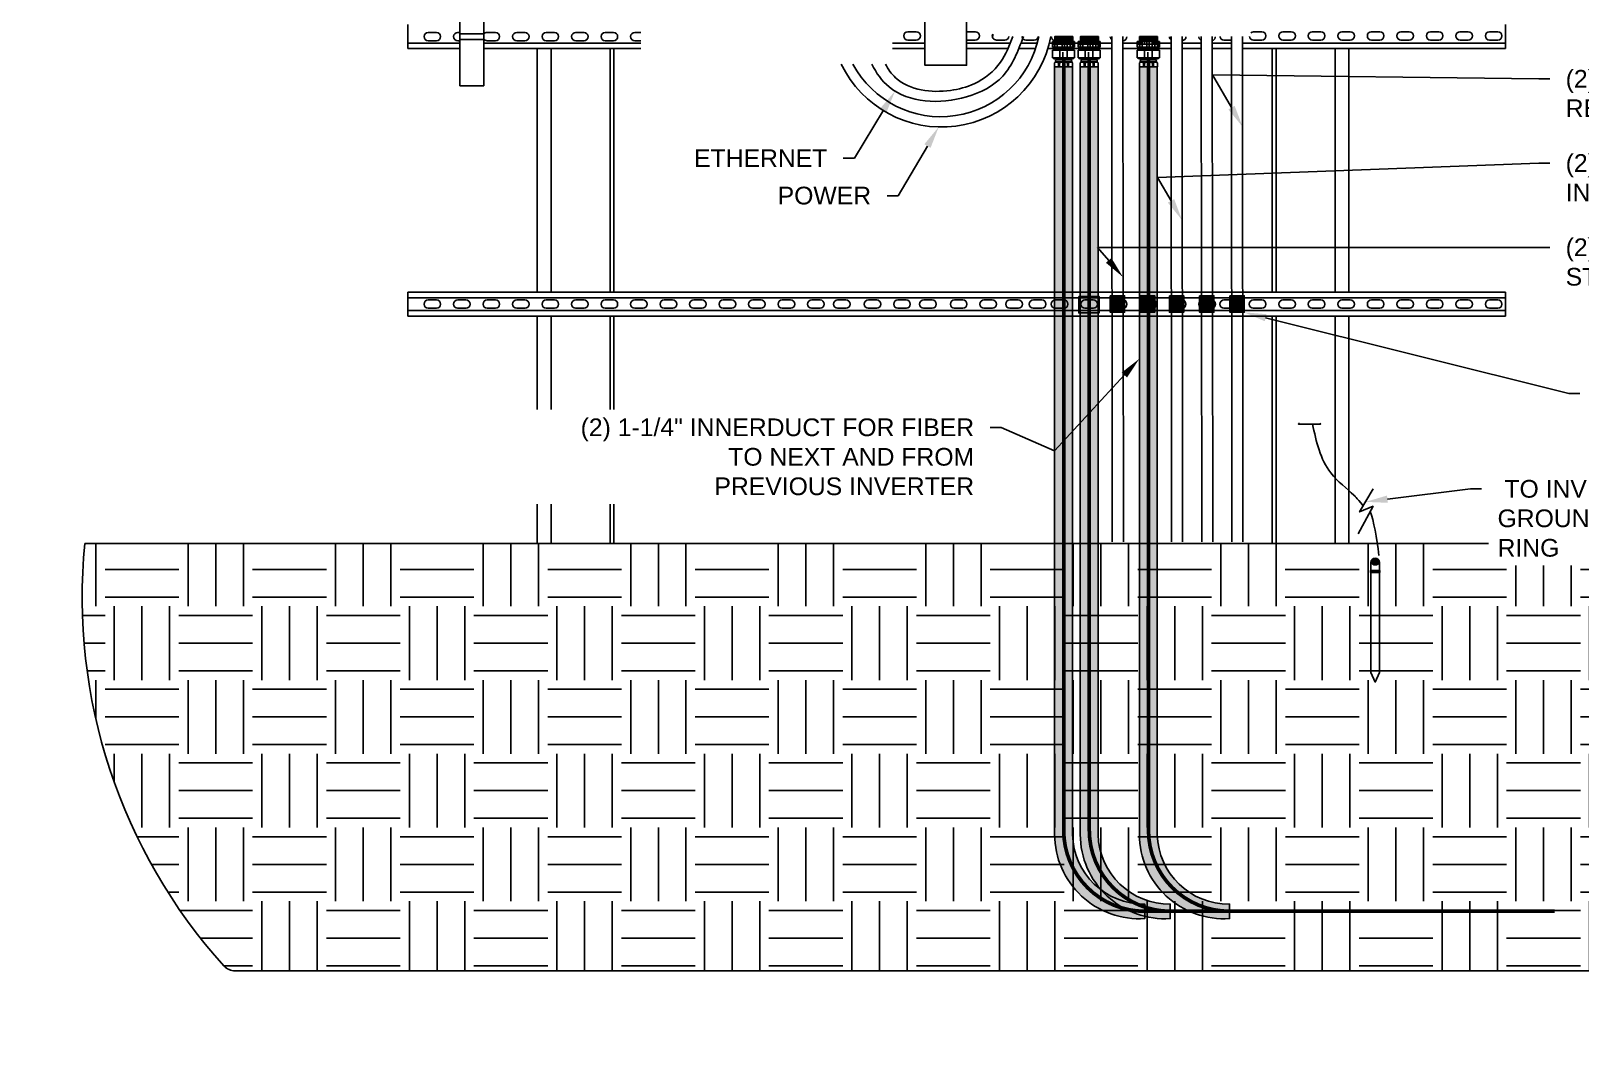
# Model space of a CAD drawing. Header units: feet. Extents: x -18 to 2540, y -48 to 1440.
# Drawn here: x 1993.51 to 2003.72, y 1376.93 to 1383.57 of the extents above; entities that cross this region are included whole.
import ezdxf
from ezdxf import colors
from ezdxf.entities.mleader import LeaderData, LeaderLine
from ezdxf.math import Vec2, Vec3

# ---------------------------------------------------------------- set-up
doc = ezdxf.new("R2010")
doc.units = ezdxf.units.FT
doc.header["$MEASUREMENT"] = 0
doc.set_wipeout_variables(frame=1)
doc.linetypes.add('HIDDEN', pattern=[0.375, 0.25, -0.125])
for name, color, linetype in [('9417_1-3$0$UNISTRUT', 94, 'Continuous'), ('Cable Gland', 4, 'Continuous'), ('DC Homerun', 8, 'Continuous'), ('DETL-HDLN', 9, 'HIDDEN'), ('DETL-HTCH', 253, 'Continuous'), ('DETL-LTLN', 5, 'Continuous'), ('E-COND-PVC', 4, 'Continuous'), ('E-DETL', 7, 'Continuous'), ('E-POSTS', 4, 'Continuous'), ('EQUIPMENT_CON', 150, 'Continuous'), ('G-ANNO-TEXT', 1, 'Continuous'), ('I&C - EQUIPMENT', 4, 'Continuous'), ('PV-COMM-FO', 122, 'FIBER_OPTIC_6 STRAND')]:
    doc.layers.add(name, color=color, linetype=linetype)
doc.styles.add('NEI-A', font='arial.ttf')
doc.linetypes.add('FIBER_OPTIC_6 STRAND', pattern='A,0.2,-0.05,0,-0.05,0.2,-0.15,["FO",Standard,S=0.1,R=0,X=-0.04,Y=-0.05],-0.25,0.2,-0.05,0,-0.05', length=1.2)

# ---------------------------------------------------------------- blocks, each defined once
blk = doc.blocks.new('Equipment Callout Arrowhead .75')
at = {"color": 0}
blk.add_ellipse((-0.248, 0), major_axis=(0.743, 0), ratio=0.350959, start_param=-0.80282, end_param=3.944413, dxfattribs=at)
blk = doc.blocks.new('Bell End')
at = {"layer": 'E-COND-PVC', "linetype": 'Continuous'}
for points in [[(-0.61, 0), (0.61, 0), (0.61, 0.27), (0.55, 0.32), (-0.55, 0.32), (-0.61, 0.27), (-0.61, 0)], [(-0.58, 0.3), (-0.54, 0.31), (-0.48, 0.32), (-0.43, 0.32), (-0.38, 0.3), (-0.34, 0.27), (-0.27, 0.27), (-0.2, 0.3), (-0.11, 0.32), (0, 0.32), (0.13, 0.31), (0.2, 0.3), (0.27, 0.27), (0.34, 0.27), (0.37, 0.3), (0.44, 0.32), (0.51, 0.32), (0.54, 0.31), (0.61, 0.27)], [(-0.55, 0.37), (-0.54, 0.43), (-0.51, 0.47), (-0.47, 0.5), (-0.42, 0.51), (0.41, 0.51), (0.47, 0.5), (0.51, 0.47), (0.54, 0.43), (0.55, 0.37)], [(-0.55, 0.37), (0.55, 0.37), (0.55, 0.32)], [(-0.55, 0.37), (-0.55, 0.32)], [(0.42, 0.51), (0.42, 0.55), (-0.42, 0.55), (-0.42, 0.51)], [(-0.34, 0.27), (-0.34, 0)], [(-0.27, 0.27), (-0.27, 0)], [(0.27, 0.27), (0.27, 0)], [(0.34, 0.27), (0.34, 0)]]:
    blk.add_lwpolyline(points, dxfattribs=at)

msp = doc.modelspace()

# ---------------------------------------------------------------- hatches: boundary and pattern name
at = {"transparency": 33554513}
h = msp.add_hatch(color=256, dxfattribs=at)
h.dxf.hatch_style = 1
h.paths.add_polyline_path([(2000.375338, 1383.334198), (2000.257532, 1383.334198), (2000.257532, 1382.551546), (2000.375338, 1382.551546)])
edge = h.paths.add_edge_path()
edge.add_line((2000.375338, 1382.551546), (2000.257532, 1382.551546))
edge.add_line((2000.257532, 1382.551546), (2000.257532, 1378.271526))
edge.add_arc((2000.814482, 1378.273049), 0.556951, 180.156648, 273.79902)
edge.add_line((2000.851384, 1377.717321), (2000.851384, 1377.813115))
edge.add_arc((2000.844223, 1378.282063), 0.469004, 181.2874011, 270.8748389, ccw=False)
edge.add_line((2000.375338, 1378.271526), (2000.375338, 1382.551546))
h = msp.add_hatch(color=256, dxfattribs=at)
h.dxf.hatch_style = 1
h.paths.add_polyline_path([(2000.544148, 1383.334319), (2000.426343, 1383.334319), (2000.426343, 1382.551667), (2000.544148, 1382.551667)])
edge = h.paths.add_edge_path()
edge.add_line((2000.544148, 1382.551667), (2000.426343, 1382.551667))
edge.add_line((2000.426343, 1382.551667), (2000.426343, 1378.271647))
edge.add_arc((2000.983292, 1378.27317), 0.556951, 180.156648, 273.79902)
edge.add_line((2001.020194, 1377.717442), (2001.020194, 1377.813236))
edge.add_arc((2001.013033, 1378.282185), 0.469004, 181.2874011, 270.8748389, ccw=False)
edge.add_line((2000.544148, 1378.271647), (2000.544148, 1382.551667))
h = msp.add_hatch(color=256, dxfattribs=at)
h.dxf.hatch_style = 1
h.paths.add_polyline_path([(2000.934237, 1383.334319), (2000.816432, 1383.334319), (2000.816432, 1382.551667), (2000.934237, 1382.551667)])
edge = h.paths.add_edge_path()
edge.add_line((2000.934237, 1382.551667), (2000.816432, 1382.551667))
edge.add_line((2000.816432, 1382.551667), (2000.816432, 1378.271647))
edge.add_arc((2001.373382, 1378.27317), 0.556951, 180.156648, 273.79902)
edge.add_line((2001.410283, 1377.717442), (2001.410283, 1377.813236))
edge.add_arc((2001.403123, 1378.282185), 0.469004, 181.2874011, 270.8748389, ccw=False)
edge.add_line((2000.934237, 1378.271647), (2000.934237, 1382.551667))
h = msp.add_hatch(color=256)
h.dxf.hatch_style = 1
h.paths.add_polyline_path([(2000.416664, 1381.821105), (2000.550112, 1381.821105), (2000.550112, 1381.711697), (2000.416664, 1381.711697)])
at = {"layer": 'DETL-HTCH'}
h = msp.add_hatch(dxfattribs=at)
h.set_pattern_fill('EARTH', color=256, scale=1.945041)
h.set_pattern_definition([(0, (1184.86057, 1528.63275), (0.4862603, 0.4862603), [0.4862603, -0.4862603]), (0, (1184.86057, 1528.8151), (0.4862603, 0.4862603), [0.4862603, -0.4862603]), (0, (1184.86057, 1528.99744), (0.4862603, 0.4862603), [0.4862603, -0.4862603]), (90, (1184.92135, 1529.05823), (-0.4862603, 0.4862603), [0.4862603, -0.4862603]), (90, (1185.1037, 1529.05823), (-0.4862603, 0.4862603), [0.4862603, -0.4862603]), (90, (1185.28605, 1529.05823), (-0.4862603, 0.4862603), [0.4862603, -0.4862603])])
h.paths.add_polyline_path([(2004.87342, 1380.191209), (1996.11105, 1380.191209), (1993.864567, 1380.191209, 0.211024819), (1994.782324, 1377.404115, 0.212291576), (1994.85453, 1377.37201), (2003.926347, 1377.37201, 0.214153453)])
at = {"layer": 'E-POSTS'}
h = msp.add_hatch(color=256, dxfattribs=at)
h.dxf.hatch_style = 1
h.paths.add_polyline_path([(2002.399439, 1380.065595, -0.548447209), (2002.342543, 1380.065595, -1)])
at = {"layer": 'EQUIPMENT_CON'}
h = msp.add_hatch(color=1, dxfattribs=at)
h.dxf.hatch_style = 1
h.paths.add_polyline_path([(2000.624142, 1381.825011), (2000.718719, 1381.825011), (2000.718719, 1381.715603), (2000.624142, 1381.715603)])
h = msp.add_hatch(color=1, dxfattribs=at)
h.dxf.hatch_style = 1
h.paths.add_polyline_path([(2000.82319, 1381.825011), (2000.917768, 1381.825011), (2000.917768, 1381.715603), (2000.82319, 1381.715603)])
h = msp.add_hatch(color=1, dxfattribs=at)
h.dxf.hatch_style = 1
h.paths.add_polyline_path([(2001.014476, 1381.825011), (2001.109054, 1381.825011), (2001.109054, 1381.715603), (2001.014476, 1381.715603)])
h = msp.add_hatch(color=1, dxfattribs=at)
h.dxf.hatch_style = 1
h.paths.add_polyline_path([(2001.213525, 1381.825011), (2001.308103, 1381.825011), (2001.308103, 1381.715603), (2001.213525, 1381.715603)])
h = msp.add_hatch(color=1, dxfattribs=at)
h.dxf.hatch_style = 1
h.paths.add_polyline_path([(2001.412574, 1381.825209), (2001.507151, 1381.825209), (2001.507151, 1381.7158), (2001.412574, 1381.7158)])

# ---------------------------------------------------------------- linework, layer by layer
msp.add_lwpolyline([(2000.416664, 1381.821105), (2000.550112, 1381.821105), (2000.550112, 1381.711697), (2000.416664, 1381.711697)], close=True)
msp.add_lwpolyline([(2002.356674, 1380.552207), (2002.268019, 1380.398866), (2002.356674, 1380.436349), (2002.257789, 1380.255747)])
at = {"layer": '9417_1-3$0$UNISTRUT'}
for centre in [(2000.495316, 1381.767128), (2000.885651, 1381.767128)]:
    msp.add_arc(centre, 0.045633, 336.270049, 23.729951, dxfattribs=at)
at = {"layer": 'Cable Gland'}
for p, q in [((2000.243496, 1383.463814), (2000.389374, 1383.463814)), ((2000.243496, 1383.444533), (2000.243496, 1383.394014)), ((2000.389374, 1383.444533), (2000.243496, 1383.444533)), ((2000.28692, 1383.463913), (2000.257936, 1383.462169)), ((2000.257936, 1383.444533), (2000.257936, 1383.463814)), ((2000.376896, 1383.46319), (2000.257936, 1383.456031)), ((2000.324618, 1383.463113), (2000.257936, 1383.4591)), ((2000.376896, 1383.460121), (2000.257936, 1383.452962)), ((2000.376896, 1383.457052), (2000.257936, 1383.449893)), ((2000.376896, 1383.453983), (2000.257936, 1383.446824)), ((2000.376896, 1383.450914), (2000.270859, 1383.444533)), ((2000.290828, 1383.444533), (2000.290828, 1383.394014)), ((2000.376896, 1383.447845), (2000.321857, 1383.444533)), ((2000.340992, 1383.444533), (2000.340992, 1383.394014)), ((2000.376896, 1383.444533), (2000.376896, 1383.479574)), ((2000.389374, 1383.444533), (2000.389374, 1383.394014)), ((2000.412306, 1383.463936), (2000.558184, 1383.463936)), ((2000.412306, 1383.444654), (2000.412306, 1383.394135)), ((2000.558184, 1383.444654), (2000.412306, 1383.444654)), ((2000.45573, 1383.464034), (2000.426747, 1383.46229)), ((2000.426747, 1383.444654), (2000.426747, 1383.463936)), ((2000.545706, 1383.463311), (2000.426747, 1383.456152)), ((2000.493428, 1383.463234), (2000.426747, 1383.459221)), ((2000.545706, 1383.460242), (2000.426747, 1383.453083)), ((2000.545706, 1383.457173), (2000.426747, 1383.450014)), ((2000.545706, 1383.454104), (2000.426747, 1383.446946)), ((2000.545706, 1383.451035), (2000.439669, 1383.444654)), ((2000.459638, 1383.444654), (2000.459638, 1383.394135)), ((2000.545706, 1383.447966), (2000.490667, 1383.444654)), ((2000.509803, 1383.444654), (2000.509803, 1383.394135)), ((2000.545706, 1383.444654), (2000.545706, 1383.479695)), ((2000.558184, 1383.444654), (2000.558184, 1383.394135)), ((2000.802396, 1383.463936), (2000.948274, 1383.463936)), ((2000.802396, 1383.444654), (2000.802396, 1383.394135)), ((2000.948274, 1383.444654), (2000.802396, 1383.444654)), ((2000.845819, 1383.464034), (2000.816836, 1383.46229)), ((2000.816836, 1383.444654), (2000.816836, 1383.463936)), ((2000.935796, 1383.463311), (2000.816836, 1383.456152)), ((2000.883518, 1383.463234), (2000.816836, 1383.459221)), ((2000.935796, 1383.460242), (2000.816836, 1383.453083)), ((2000.935796, 1383.457173), (2000.816836, 1383.450014)), ((2000.935796, 1383.454104), (2000.816836, 1383.446946)), ((2000.935796, 1383.451035), (2000.829759, 1383.444654)), ((2000.849727, 1383.444654), (2000.849727, 1383.394135)), ((2000.935796, 1383.447966), (2000.880757, 1383.444654)), ((2000.899892, 1383.444654), (2000.899892, 1383.394135)), ((2000.935796, 1383.444654), (2000.935796, 1383.479695)), ((2000.948274, 1383.444654), (2000.948274, 1383.394135)), ((2000.389374, 1383.394014), (2000.243496, 1383.394014)), ((2000.375338, 1383.386695), (2000.257532, 1383.386695)), ((2000.558184, 1383.394135), (2000.412306, 1383.394135)), ((2000.544148, 1383.386816), (2000.426343, 1383.386816)), ((2000.948274, 1383.394135), (2000.802396, 1383.394135)), ((2000.934237, 1383.386816), (2000.816432, 1383.386816))]:
    msp.add_line(p, q, dxfattribs=at)
for centre, radius, start, end in [((2000.258788, 1383.401895), 0.015252, 211.1123647, 265.2765178), ((2000.373344, 1383.402517), 0.015947, 277.1817046, 327.7781789), ((2000.427599, 1383.402016), 0.015252, 211.1123647, 265.2765178), ((2000.542154, 1383.402638), 0.015947, 277.1817046, 327.7781789), ((2000.817688, 1383.402016), 0.015252, 211.1123647, 265.2765178), ((2000.932244, 1383.402638), 0.015947, 277.1817046, 327.7781789)]:
    msp.add_arc(centre, radius, start, end, dxfattribs=at)
at = {"layer": 'DC Homerun'}
for points in [[(2000.375338, 1383.334401), (2000.375338, 1378.271526, 0.412106133), (2000.851384, 1377.813115), (2000.851384, 1377.717321, -0.432958164), (2000.257532, 1378.271526), (2000.257532, 1383.334198), (2000.375338, 1383.334198)], [(2000.544148, 1383.334523), (2000.544148, 1378.271647, 0.412106133), (2001.020194, 1377.813236), (2001.020194, 1377.717442, -0.432958164), (2000.426343, 1378.271647), (2000.426343, 1383.334319), (2000.544148, 1383.334319)], [(2000.934237, 1383.334523), (2000.934237, 1378.271647, 0.412106133), (2001.410283, 1377.813236), (2001.410283, 1377.717442, -0.432958164), (2000.816432, 1378.271647), (2000.816432, 1383.334319), (2000.934237, 1383.334319)]]:
    msp.add_lwpolyline(points, format="xyb", dxfattribs=at)
at = {"layer": 'DETL-HDLN', "color": 8, "linetype": 'Continuous', "ltscale": 0.5}
for points in [[(1996.182647, 1383.561427), (1996.127942, 1383.561427, 1), (1996.127942, 1383.506723), (1996.182647, 1383.506723, 1)], [(1996.960663, 1383.561427), (1996.905959, 1383.561427, 1), (1996.905959, 1383.506723), (1996.960663, 1383.506723, 1)], [(1997.155167, 1383.561427), (1997.100463, 1383.561427, 1), (1997.100463, 1383.506723), (1997.155167, 1383.506723, 1)], [(1997.349671, 1383.561427), (1997.294967, 1383.561427, 1), (1997.294967, 1383.506723), (1997.349671, 1383.506723, 1)], [(1997.73868, 1383.561427), (1997.683975, 1383.561427, 1), (1997.683975, 1383.506723), (1997.73868, 1383.506723, 1)], [(1997.933184, 1383.561427), (1997.878479, 1383.561427, 1), (1997.878479, 1383.506723), (1997.933184, 1383.506723, 1)], [(1999.345189, 1383.565991), (1999.290485, 1383.565991, 1), (1999.290485, 1383.511287), (1999.345189, 1383.511287, 1)], [(2001.817397, 1383.565991), (2001.762693, 1383.565991, 1), (2001.762693, 1383.511287), (2001.817397, 1383.511287, 1)], [(2002.011901, 1383.565991), (2001.957197, 1383.565991, 1), (2001.957197, 1383.511287), (2002.011901, 1383.511287, 1)], [(2002.206405, 1383.565991), (2002.151701, 1383.565991, 1), (2002.151701, 1383.511287), (2002.206405, 1383.511287, 1)], [(2002.400909, 1383.565991), (2002.346205, 1383.565991, 1), (2002.346205, 1383.511287), (2002.400909, 1383.511287, 1)], [(2002.595414, 1383.565991), (2002.540709, 1383.565991, 1), (2002.540709, 1383.511287), (2002.595414, 1383.511287, 1)], [(2002.789918, 1383.565991), (2002.735213, 1383.565991, 1), (2002.735213, 1383.511287), (2002.789918, 1383.511287, 1)], [(2002.984422, 1383.565991), (2002.929718, 1383.565991, 1), (2002.929718, 1383.511287), (2002.984422, 1383.511287, 1)], [(2003.178926, 1383.565991), (2003.124222, 1383.565991, 1), (2003.124222, 1383.511287), (2003.178926, 1383.511287, 1)], [(1996.182647, 1381.797135), (1996.127942, 1381.797135, 1), (1996.127942, 1381.742431), (1996.182647, 1381.742431, 1)], [(1996.377151, 1381.797135), (1996.322447, 1381.797135, 1), (1996.322447, 1381.742431), (1996.377151, 1381.742431, 1)], [(1996.571655, 1381.797135), (1996.516951, 1381.797135, 1), (1996.516951, 1381.742431), (1996.571655, 1381.742431, 1)], [(1996.960663, 1381.797135), (1996.905959, 1381.797135, 1), (1996.905959, 1381.742431), (1996.960663, 1381.742431, 1)], [(1997.155167, 1381.797135), (1997.100463, 1381.797135, 1), (1997.100463, 1381.742431), (1997.155167, 1381.742431, 1)], [(1997.349671, 1381.797135), (1997.294967, 1381.797135, 1), (1997.294967, 1381.742431), (1997.349671, 1381.742431, 1)], [(1997.73868, 1381.797135), (1997.683975, 1381.797135, 1), (1997.683975, 1381.742431), (1997.73868, 1381.742431, 1)], [(1997.933184, 1381.797135), (1997.878479, 1381.797135, 1), (1997.878479, 1381.742431), (1997.933184, 1381.742431, 1)], [(1998.127688, 1381.797135), (1998.072984, 1381.797135, 1), (1998.072984, 1381.742431), (1998.127688, 1381.742431, 1)], [(1998.322192, 1381.797135), (1998.267488, 1381.797135, 1), (1998.267488, 1381.742431), (1998.322192, 1381.742431, 1)], [(1998.516696, 1381.797135), (1998.461992, 1381.797135, 1), (1998.461992, 1381.742431), (1998.516696, 1381.742431, 1)], [(1998.7112, 1381.797135), (1998.656496, 1381.797135, 1), (1998.656496, 1381.742431), (1998.7112, 1381.742431, 1)], [(1998.881906, 1381.797135), (1998.827202, 1381.797135, 1), (1998.827202, 1381.742431), (1998.881906, 1381.742431, 1)], [(1999.084391, 1381.797135), (1999.029687, 1381.797135, 1), (1999.029687, 1381.742431), (1999.084391, 1381.742431, 1)], [(1999.278896, 1381.797135), (1999.224191, 1381.797135, 1), (1999.224191, 1381.742431), (1999.278896, 1381.742431, 1)], [(1999.449602, 1381.797135), (1999.394897, 1381.797135, 1), (1999.394897, 1381.742431), (1999.449602, 1381.742431, 1)], [(1999.652087, 1381.797135), (1999.597383, 1381.797135, 1), (1999.597383, 1381.742431), (1999.652087, 1381.742431, 1)], [(1999.846591, 1381.797135), (1999.791887, 1381.797135, 1), (1999.791887, 1381.742431), (1999.846591, 1381.742431, 1)], [(2000.017297, 1381.797135), (1999.962593, 1381.797135, 1), (1999.962593, 1381.742431), (2000.017297, 1381.742431, 1)], [(2000.172774, 1381.797135), (2000.118069, 1381.797135, 1), (2000.118069, 1381.742431), (2000.172774, 1381.742431, 1)], [(2000.512214, 1381.797135), (2000.45751, 1381.797135, 1), (2000.45751, 1381.742431), (2000.512214, 1381.742431, 1)], [(2001.095726, 1381.797135), (2001.041022, 1381.797135, 1), (2001.041022, 1381.742431), (2001.095726, 1381.742431, 1)], [(2001.29023, 1381.797135), (2001.235526, 1381.797135, 1), (2001.235526, 1381.742431), (2001.29023, 1381.742431, 1)], [(2001.428389, 1381.797135), (2001.373685, 1381.797135, 1), (2001.373685, 1381.742431), (2001.428389, 1381.742431, 1)], [(2001.622893, 1381.797135), (2001.568189, 1381.797135, 1), (2001.568189, 1381.742431), (2001.622893, 1381.742431, 1)], [(2001.817397, 1381.797135), (2001.762693, 1381.797135, 1), (2001.762693, 1381.742431), (2001.817397, 1381.742431, 1)], [(2002.011901, 1381.797135), (2001.957197, 1381.797135, 1), (2001.957197, 1381.742431), (2002.011901, 1381.742431, 1)], [(2002.206405, 1381.797135), (2002.151701, 1381.797135, 1), (2002.151701, 1381.742431), (2002.206405, 1381.742431, 1)], [(2002.400909, 1381.797135), (2002.346205, 1381.797135, 1), (2002.346205, 1381.742431), (2002.400909, 1381.742431, 1)], [(2002.595414, 1381.797135), (2002.540709, 1381.797135, 1), (2002.540709, 1381.742431), (2002.595414, 1381.742431, 1)], [(2002.789918, 1381.797135), (2002.735213, 1381.797135, 1), (2002.735213, 1381.742431), (2002.789918, 1381.742431, 1)], [(2002.984422, 1381.797135), (2002.929718, 1381.797135, 1), (2002.929718, 1381.742431), (2002.984422, 1381.742431, 1)], [(2003.178926, 1381.797135), (2003.124222, 1381.797135, 1), (2003.124222, 1381.742431), (2003.178926, 1381.742431, 1)]]:
    msp.add_lwpolyline(points, format="xyb", close=True, dxfattribs=at)
for points in [[(1996.336893, 1383.561427), (1996.322447, 1383.561427, 1), (1996.322447, 1383.506723), (1996.336893, 1383.506723)], [(1996.494927, 1383.517855, 0.238360124), (1996.516951, 1383.506723), (1996.571655, 1383.506723, 1), (1996.571655, 1383.561427), (1996.516951, 1383.561427, 0.238360124), (1996.494927, 1383.550296, 0.238360124)], [(1996.711455, 1383.561427, 1), (1996.711455, 1383.506723)], [(1996.711455, 1383.506723), (1996.766159, 1383.506723, 1), (1996.766159, 1383.561427), (1996.711455, 1383.561427, 1)], [(1997.489471, 1383.561427, 1), (1997.489471, 1383.506723)], [(1997.489471, 1383.506723), (1997.544176, 1383.506723, 1), (1997.544176, 1383.561427), (1997.489471, 1383.561427, 1)], [(1998.868175, 1383.506723), (1998.881906, 1383.506723, 1), (1998.881906, 1383.561427), (1998.857166, 1383.561427)], [(1999.0901, 1383.507326, 0.900033733), (1999.084391, 1383.561427), (1999.080543, 1383.561427)], [(1999.677022, 1383.511399, 0.02262078), (1999.679493, 1383.511287), (1999.734197, 1383.511287, 1), (1999.734197, 1383.565991), (1999.679493, 1383.565991, 0.02262078), (1999.677022, 1383.56588, 0.02262078)], [(2000.235654, 1383.534197, 0.415511794), (2000.263005, 1383.506723)], [(2000.263005, 1383.506723), (2000.31771, 1383.506723, 0.415511794), (2000.345062, 1383.534197, 0.415511794)], [(2000.707275, 1383.506729, 0.989868451), (2000.706718, 1383.561427), (2000.652014, 1383.561427, 0.697770416), (2000.634295, 1383.513238, 0.697770416)], [(2000.906323, 1383.507203, 0.910340894), (2000.901222, 1383.561427), (2000.846518, 1383.561427, 0.775780644), (2000.833347, 1383.510103, 0.775780644)], [(2001.09761, 1383.506788, 0.966122647), (2001.095726, 1383.561427), (2001.041022, 1383.561427, 0.721112484), (2001.024631, 1383.512178, 0.721112484)], [(2001.296658, 1383.507489, 0.887913311), (2001.29023, 1383.561427), (2001.235526, 1383.561427, 0.797869694), (2001.223682, 1383.50942, 0.797869694)], [(1996.711455, 1381.797135, 1), (1996.711455, 1381.742431)], [(1996.711455, 1381.742431), (1996.766159, 1381.742431, 1), (1996.766159, 1381.797135), (1996.711455, 1381.797135, 1)], [(1997.489471, 1381.797135, 1), (1997.489471, 1381.742431)], [(1997.489471, 1381.742431), (1997.544176, 1381.742431, 1), (1997.544176, 1381.797135), (1997.489471, 1381.797135, 1)], [(2000.263005, 1381.797135, 1), (2000.263005, 1381.742431)], [(2000.263005, 1381.742431), (2000.31771, 1381.742431, 1), (2000.31771, 1381.797135), (2000.263005, 1381.797135, 1)], [(2000.705391, 1381.742431, 1), (2000.705391, 1381.797135)], [(2000.706718, 1381.742431, 1), (2000.706718, 1381.797135)], [(2000.899895, 1381.742431, 1), (2000.899895, 1381.797135)], [(2000.901222, 1381.742431, 1), (2000.901222, 1381.797135)]]:
    msp.add_lwpolyline(points, format="xyb", dxfattribs=at)
at = {"layer": 'DETL-LTLN'}
for p, q in [((1996.336893, 1383.208769), (1996.336893, 1395.69202)), ((1996.494927, 1383.208769), (1996.494927, 1395.69202)), ((1995.992944, 1383.613093), (1995.992944, 1383.455058)), ((2003.229523, 1383.613093), (2003.229523, 1383.455058)), ((1996.336893, 1383.491528), (1995.992944, 1383.491528)), ((1996.336893, 1383.455058), (1995.992944, 1383.455058)), ((1998.799991, 1383.491528), (1996.494927, 1383.491528)), ((1998.810239, 1383.455058), (1996.494927, 1383.455058)), ((1999.004947, 1383.491528), (1998.872103, 1383.491528)), ((1999.014669, 1383.455058), (1998.883137, 1383.455058)), ((1999.402364, 1383.491528), (1999.093616, 1383.491528)), ((1999.402364, 1383.455058), (1999.187459, 1383.455058)), ((1999.965237, 1383.491528), (1999.677022, 1383.491528)), ((1999.950147, 1383.455058), (1999.677022, 1383.455058)), ((2000.131593, 1383.455058), (2000.021302, 1383.455058)), ((2000.142627, 1383.491528), (2000.035601, 1383.491528)), ((2000.63435, 1383.455058), (2000.21249, 1383.455058)), ((2000.634316, 1383.491528), (2000.222738, 1383.491528)), ((2000.833364, 1383.491528), (2000.70729, 1383.491528)), ((2000.833398, 1383.455058), (2000.707326, 1383.455058)), ((2001.02465, 1383.491528), (2000.906339, 1383.491528)), ((2001.024684, 1383.455058), (2000.906375, 1383.455058)), ((2001.223699, 1383.491528), (2001.097625, 1383.491528)), ((2001.223733, 1383.455058), (2001.097661, 1383.455058)), ((2001.422921, 1383.491528), (2001.296673, 1383.491528)), ((2001.422953, 1383.455058), (2001.29671, 1383.455058)), ((2003.229523, 1383.491528), (2001.495896, 1383.491528)), ((2003.229523, 1383.455058), (2001.49593, 1383.455058)), ((1996.336893, 1383.208769), (1996.494927, 1383.208769)), ((2003.229523, 1381.8488), (1995.992944, 1381.8488)), ((1995.992944, 1381.8488), (1995.992944, 1381.690765)), ((2003.229523, 1381.812331), (1995.992944, 1381.812331)), ((2003.229523, 1381.8488), (2003.229523, 1381.690765)), ((2003.229523, 1381.727235), (1995.992944, 1381.727235)), ((2003.229523, 1381.690765), (1995.992944, 1381.690765)), ((2004.87342, 1380.191209), (1993.864567, 1380.191209)), ((1994.85453, 1377.37201), (2003.926347, 1377.37201))]:
    msp.add_line(p, q, dxfattribs=at)
msp.add_lwpolyline([(1996.494927, 1383.516012), (1996.336893, 1383.516012)], dxfattribs=at)
for centre, radius, start, end in [((1997.478265, 1379.836506), 3.631064, 174.3940873, 222.0581082), ((1994.85453, 1377.469262), 0.097252, 222.0581082, 270)]:
    msp.add_arc(centre, radius, start, end, dxfattribs=at)
at = {"layer": 'E-DETL'}
for p, q in [((1996.84664, 1383.455058), (1996.84664, 1381.8488)), ((1996.937961, 1383.455058), (1996.937961, 1381.8488)), ((1997.327482, 1381.8488), (1997.327482, 1383.455058)), ((1997.352388, 1381.8488), (1997.352388, 1383.455058)), ((2001.69192, 1381.8488), (2001.69192, 1383.455058)), ((2001.716826, 1381.8488), (2001.716826, 1383.455058)), ((2002.106347, 1383.455058), (2002.106347, 1381.8488)), ((2002.197668, 1383.455058), (2002.197668, 1381.8488)), ((1996.84664, 1381.690765), (1996.84664, 1380.193496)), ((1996.937961, 1381.690765), (1996.937961, 1380.193496)), ((1997.327482, 1380.193496), (1997.327482, 1381.690765)), ((1997.352388, 1380.193496), (1997.352388, 1381.690765)), ((2001.69192, 1380.193496), (2001.69192, 1381.690765)), ((2001.716826, 1380.193496), (2001.716826, 1381.690765)), ((2002.106347, 1381.690765), (2002.106347, 1380.193496)), ((2002.197668, 1381.690765), (2002.197668, 1380.193496))]:
    msp.add_line(p, q, dxfattribs=at)
at = {"layer": 'E-DETL', "linetype": 'Continuous'}
for points in [[(2000.31221, 1383.430918), (2000.31221, 1383.381845)], [(2000.481021, 1383.431039), (2000.481021, 1383.381966)], [(2000.87111, 1383.431039), (2000.87111, 1383.381966)]]:
    msp.add_lwpolyline(points, dxfattribs=at)
at = {"layer": 'E-POSTS', "flags": 128}
for points in [[(2001.872115, 1380.984831, 0.327659673), (2001.864383, 1380.979064), (2002.010327, 1380.979064, 0.360533632), (2002.005331, 1380.983667)], [(2002.399439, 1380.065595, -0.548447209), (2002.342543, 1380.065595)], [(2002.340175, 1380.009643, -0.556336726), (2002.340175, 1380.012247), (2002.40132, 1380.012247, -0.699266554), (2002.40132, 1380.009643)], [(2002.340175, 1380.00704, -0.556336726), (2002.340175, 1380.009643), (2002.40132, 1380.009643, -0.699266554), (2002.40132, 1380.00704)], [(2002.340175, 1380.004436, -0.556336726), (2002.340175, 1380.00704), (2002.40132, 1380.00704, -0.699266554), (2002.40132, 1380.004436)], [(2002.340175, 1380.001833, -0.556336726), (2002.340175, 1380.004436), (2002.40132, 1380.004436, -0.699266554), (2002.40132, 1380.001833)]]:
    msp.add_lwpolyline(points, format="xyb", dxfattribs=at)
msp.add_lwpolyline([(2002.342231, 1380.065595), (2002.342231, 1379.339521), (2002.370679, 1379.277219), (2002.399127, 1379.339521), (2002.399127, 1380.065595)], dxfattribs=at)
msp.add_lwpolyline([(2002.340175, 1379.999229, -0.556336726), (2002.340175, 1380.001833), (2002.40132, 1380.001833, -0.699266554), (2002.40132, 1379.999229)], format="xyb", close=True, dxfattribs=at)
at = {"layer": 'E-POSTS'}
msp.add_arc((2002.370991, 1380.065595), 0.028448, 0, 180, dxfattribs=at)
msp.add_open_spline([(2002.291749, 1380.43991), (2002.242128, 1380.498136), (2002.195506, 1380.545557), (2002.025233, 1380.670154), (2001.982673, 1380.862493), (2001.956962, 1380.978689)], degree=3, knots=[0.3587202422, 0.3587202422, 0.3587202422, 0.3587202422, 0.3863250117, 0.5790551133, 0.8731692592, 0.8731692592, 0.8731692592, 0.8731692592], dxfattribs=at)
msp.add_open_spline([(2002.395336, 1380.111899), (2002.383832, 1380.22625), (2002.359776, 1380.344495), (2002.337304, 1380.401541)], degree=3, dxfattribs=at)
at = {"layer": 'EQUIPMENT_CON', "color": 1}
for points in [[(2000.624142, 1381.825011), (2000.71857, 1381.825011), (2000.71857, 1381.715603), (2000.624142, 1381.715603)], [(2000.82319, 1381.825011), (2000.917619, 1381.825011), (2000.917619, 1381.715603), (2000.82319, 1381.715603)], [(2001.014476, 1381.825011), (2001.108905, 1381.825011), (2001.108905, 1381.715603), (2001.014476, 1381.715603)], [(2001.213525, 1381.825011), (2001.307953, 1381.825011), (2001.307953, 1381.715603), (2001.213525, 1381.715603)], [(2001.412574, 1381.825209), (2001.507002, 1381.825209), (2001.507002, 1381.7158), (2001.412574, 1381.7158)]]:
    msp.add_lwpolyline(points, close=True, dxfattribs=at)
for points in [[(2000.833846, 1381.744895), (2000.833799, 1381.79465)], [(2000.906849, 1381.743329), (2000.906797, 1381.79625)], [(2001.22418, 1381.744895), (2001.224134, 1381.79465)], [(2001.297184, 1381.743329), (2001.297132, 1381.79625)]]:
    msp.add_lwpolyline(points, dxfattribs=at)
at = {"layer": 'I&C - EQUIPMENT'}
msp.add_lwpolyline([(1999.402364, 1383.732497), (1999.677022, 1383.732497), (1999.677022, 1383.344782), (1999.402364, 1383.344782)], close=True, dxfattribs=at)
at = {"layer": 'PV-COMM-FO', "const_width": 0.024313}
for points in [[(2002.993865, 1377.765219), (2000.851384, 1377.765219, -0.413640684), (2000.317228, 1378.298328), (2000.317228, 1383.386695)], [(2001.410283, 1377.76534, -0.413640684), (2000.876127, 1378.298449), (2000.876127, 1383.386816)]]:
    msp.add_lwpolyline(points, format="xyb", dxfattribs=at)
at = {"layer": 'PV-COMM-FO'}
msp.add_lwpolyline([(2003.552765, 1377.76534, 0.024313, 0.024313, 0), (2001.020194, 1377.76534, 0.024313, 0.024313, -0.413640684), (2000.486038, 1378.298449, 0.024313, 0.024313, 0), (2000.486038, 1383.386816, 0.024313, 0.024313, 0)], format="xyseb", dxfattribs=at)

# ---------------------------------------------------------------- block references
at = {"xscale": 0.09725205960169234, "yscale": 0.09725205960169234, "zscale": 0.09725205960169234}
for p in [(2000.316435, 1383.334377), (2000.485245, 1383.334499), (2000.875335, 1383.334499)]:
    msp.add_blockref('Bell End', p, dxfattribs=at)

# ---------------------------------------------------------------- next in the draw order: wipeouts: each hides what was drawn before it
for points in [[(1999.849066, 1385.545713), (2001.551118, 1385.545713), (2001.551118, 1383.534197), (1999.849066, 1383.534197)], [(1997.531698, 1385.008776), (1999.187459, 1385.008776), (1999.187459, 1383.353015), (1997.531698, 1383.353015)]]:
    msp.add_wipeout(points).dxf.layer = 'I&C - EQUIPMENT'

# ---------------------------------------------------------------- next in the draw order: linework, layer by layer
at = {"layer": 'Cable Gland'}
for p, q in [((2000.353821, 1383.534075), (2000.258618, 1383.528346)), ((2000.376801, 1383.532389), (2000.258618, 1383.525277)), ((2000.376801, 1383.529956), (2000.258618, 1383.522844)), ((2000.376801, 1383.526887), (2000.258618, 1383.519775)), ((2000.376801, 1383.523818), (2000.258618, 1383.516706)), ((2000.376801, 1383.520749), (2000.258618, 1383.513637)), ((2000.376801, 1383.51768), (2000.258618, 1383.510568)), ((2000.376801, 1383.514611), (2000.258618, 1383.507499)), ((2000.376801, 1383.511542), (2000.258618, 1383.50443)), ((2000.376801, 1383.50272), (2000.376801, 1383.534075)), ((2000.522631, 1383.534197), (2000.427429, 1383.528467)), ((2000.545611, 1383.53251), (2000.427429, 1383.525399)), ((2000.545611, 1383.530077), (2000.427429, 1383.522965)), ((2000.545611, 1383.527008), (2000.427429, 1383.519896)), ((2000.545611, 1383.523939), (2000.427429, 1383.516827)), ((2000.545611, 1383.52087), (2000.427429, 1383.513758)), ((2000.545611, 1383.517801), (2000.427429, 1383.510689)), ((2000.545611, 1383.514732), (2000.427429, 1383.50762)), ((2000.545611, 1383.511663), (2000.427429, 1383.504551)), ((2000.545611, 1383.508594), (2000.445056, 1383.502543)), ((2000.545611, 1383.502841), (2000.545611, 1383.534197)), ((2000.91272, 1383.534197), (2000.817518, 1383.528467)), ((2000.935701, 1383.53251), (2000.817518, 1383.525399)), ((2000.935701, 1383.530077), (2000.817518, 1383.522965)), ((2000.935701, 1383.527008), (2000.817518, 1383.519896)), ((2000.935701, 1383.523939), (2000.817518, 1383.516827)), ((2000.935701, 1383.52087), (2000.817518, 1383.513758)), ((2000.935701, 1383.517801), (2000.817518, 1383.510689)), ((2000.935701, 1383.514732), (2000.817518, 1383.50762)), ((2000.935701, 1383.511663), (2000.817518, 1383.504551)), ((2000.935701, 1383.508594), (2000.835145, 1383.502543)), ((2000.935701, 1383.502841), (2000.935701, 1383.534197)), ((2000.243496, 1383.50272), (2000.389374, 1383.50272)), ((2000.243496, 1383.50272), (2000.243496, 1383.463814)), ((2000.243496, 1383.483267), (2000.389374, 1383.483267)), ((2000.245408, 1383.50272), (2000.245408, 1383.463814)), ((2000.259273, 1383.50272), (2000.259273, 1383.463814)), ((2000.27505, 1383.50272), (2000.27505, 1383.463814)), ((2000.376801, 1383.508473), (2000.276246, 1383.502422)), ((2000.290828, 1383.50272), (2000.290828, 1383.483267)), ((2000.306599, 1383.50272), (2000.306599, 1383.463814)), ((2000.322382, 1383.50272), (2000.322382, 1383.463814)), ((2000.376801, 1383.505404), (2000.332191, 1383.50272)), ((2000.340992, 1383.50272), (2000.340992, 1383.463814)), ((2000.359603, 1383.50272), (2000.359603, 1383.463814)), ((2000.375915, 1383.50272), (2000.375915, 1383.463814)), ((2000.385922, 1383.50272), (2000.385922, 1383.463814)), ((2000.389374, 1383.50272), (2000.389374, 1383.463814)), ((2000.412306, 1383.502841), (2000.558184, 1383.502841)), ((2000.412306, 1383.502841), (2000.412306, 1383.463936)), ((2000.412306, 1383.483388), (2000.558184, 1383.483388)), ((2000.414218, 1383.502841), (2000.414218, 1383.463936)), ((2000.428084, 1383.502841), (2000.428084, 1383.463936)), ((2000.443861, 1383.502841), (2000.443861, 1383.463936)), ((2000.459638, 1383.502841), (2000.459638, 1383.483388)), ((2000.47541, 1383.502841), (2000.47541, 1383.463936)), ((2000.491192, 1383.502841), (2000.491192, 1383.463936)), ((2000.545611, 1383.505525), (2000.501001, 1383.502841)), ((2000.509803, 1383.502841), (2000.509803, 1383.463936)), ((2000.528413, 1383.502841), (2000.528413, 1383.463936)), ((2000.544725, 1383.502841), (2000.544725, 1383.463936)), ((2000.554732, 1383.502841), (2000.554732, 1383.463936)), ((2000.558184, 1383.502841), (2000.558184, 1383.463936)), ((2000.802396, 1383.502841), (2000.948274, 1383.502841)), ((2000.802396, 1383.502841), (2000.802396, 1383.463936)), ((2000.802396, 1383.483388), (2000.948274, 1383.483388)), ((2000.804308, 1383.502841), (2000.804308, 1383.463936)), ((2000.818173, 1383.502841), (2000.818173, 1383.463936)), ((2000.83395, 1383.502841), (2000.83395, 1383.463936)), ((2000.849727, 1383.502841), (2000.849727, 1383.483388)), ((2000.865499, 1383.502841), (2000.865499, 1383.463936)), ((2000.881282, 1383.502841), (2000.881282, 1383.463936)), ((2000.935701, 1383.505525), (2000.891091, 1383.502841)), ((2000.899892, 1383.502841), (2000.899892, 1383.463936)), ((2000.918503, 1383.502841), (2000.918503, 1383.463936)), ((2000.934815, 1383.502841), (2000.934815, 1383.463936)), ((2000.944822, 1383.502841), (2000.944822, 1383.463936)), ((2000.948274, 1383.502841), (2000.948274, 1383.463936))]:
    msp.add_line(p, q, dxfattribs=at)
for points in [[(2000.376801, 1383.534075), (2000.258618, 1383.534075), (2000.258618, 1383.50272)], [(2000.545611, 1383.534197), (2000.427429, 1383.534197), (2000.427429, 1383.502841)], [(2000.935701, 1383.534197), (2000.817518, 1383.534197), (2000.817518, 1383.502841)]]:
    msp.add_lwpolyline(points, dxfattribs=at)
at = {"layer": 'DETL-HDLN', "color": 8, "linetype": 'Continuous', "ltscale": 0.5}
for points in [[(1999.849066, 1383.549889, 0.544577478), (1999.873997, 1383.511287), (1999.928701, 1383.511287, 0.367195211), (1999.95569, 1383.534197, 0.367195211)], [(2000.041512, 1383.534197, 0.367195211), (2000.068501, 1383.511287), (2000.123206, 1383.511287, 0.367195211), (2000.150194, 1383.534197, 0.367195211)], [(2001.346696, 1383.534197, 0.367195211), (2001.373685, 1383.511287), (2001.422903, 1383.511287)], [(2001.5412, 1383.534197, 0.367195211), (2001.568189, 1383.511287), (2001.622893, 1383.511287, 1), (2001.622893, 1383.565991), (2001.568189, 1383.565991, 0.170104488), (2001.551118, 1383.560011, 0.170104488)]]:
    msp.add_lwpolyline(points, format="xyb", dxfattribs=at)
at = {"layer": 'EQUIPMENT_CON', "color": 1}
for points in [[(1998.850351, 1383.353015, 0.72290003), (2000.232206, 1383.534197)], [(1998.927157, 1383.353015, 0.703232223), (2000.152688, 1383.534197)]]:
    msp.add_lwpolyline(points, format="xyb", dxfattribs=at)
for points in [[(2000.637399, 1380.202146), (2000.634451, 1383.534197)], [(2000.710551, 1380.202146), (2000.707424, 1383.534197)], [(2001.027734, 1380.202146), (2001.024785, 1383.534197)], [(2001.100886, 1380.202146), (2001.097758, 1383.534197)], [(2001.226783, 1380.202146), (2001.223834, 1383.534197)], [(2001.299935, 1380.202146), (2001.296807, 1383.534197)], [(2001.425831, 1380.202343), (2001.422883, 1383.534197)], [(2001.498983, 1380.202343), (2001.495856, 1383.534197)]]:
    msp.add_lwpolyline(points, dxfattribs=at)
for points, knots in [([(2000.051436, 1383.534197), (2000.016446, 1383.438348), (1999.945601, 1383.255734), (1999.612137, 1383.080257), (1999.218343, 1383.099974), (1999.081211, 1383.2939), (1999.053082, 1383.353015)], [0.015789246, 0.015789246, 0.015789246, 0.015789246, 0.26815452, 0.503853624, 0.94504984, 1.108862619, 1.108862619, 1.108862619, 1.108862619]), ([(1999.981267, 1383.534197), (1999.959678, 1383.47497), (1999.909336, 1383.346431), (1999.751575, 1383.218437), (1999.561845, 1383.171289), (1999.379319, 1383.169042), (1999.217944, 1383.236313), (1999.160059, 1383.318939), (1999.142523, 1383.353015)], [0.0179560084, 0.0179560084, 0.0179560084, 0.0179560084, 0.1780564085, 0.3699968759, 0.5097726133, 0.6752313723, 0.8348313261, 0.9316501494, 0.9316501494, 0.9316501494, 0.9316501494])]:
    msp.add_open_spline(points, degree=3, knots=knots, dxfattribs=at)

# ---------------------------------------------------------------- next in the draw order: leaders
at = {"layer": 'G-ANNO-TEXT'}
ml = msp.add_multileader_mtext('Standard', dxfattribs=at)
ml.set_content('\\A1;6 MOTOR CONTROL CABLE CONDUITS (TYP.)', color=256, style='NEI-A')
ml.set_leader_properties()
ml.set_arrow_properties(name='Equipment Callout Arrowhead .75')
ml.build(insert=Vec2(0, 0))
ml.multileader.update_dxf_attribs({"dogleg_length": 0.0625, "arrow_head_size": 0.125})
ctx = ml.context
ctx.base_point, ctx.char_height, ctx.arrow_head_size, ctx.landing_gap_size, ctx.plane_origin = Vec3(2133.680839, 1383.790863), 0.1, 0.125, 0.09, Vec3(2077.345805, 1319.927864)
notes = []
notes.append((ctx, [(0, (0, 0, 0), (0, 0), (1, 0), 1, [])]))
ctx.mtext.insert, ctx.mtext.width, ctx.mtext.flow_direction = Vec3(2133.770839, 1383.855563), 2.21448175, 5
ctx.mtext.has_bg_fill, ctx.mtext.bg_color, ctx.mtext.bg_scale_factor, ctx.mtext.bg_transparency, ctx.mtext.use_window_bg_color = 1, -1027028792, 1.5, 0, 1
for ctx, leaders in notes:
    for number, flags, end, landing, length, lines in leaders:
        leader = LeaderData()
        leader.index, (leader.has_last_leader_line, leader.has_dogleg_vector, leader.attachment_direction) = number, flags
        leader.last_leader_point, leader.dogleg_vector, leader.dogleg_length = Vec3(end), Vec3(landing), length
        for number, points, colour, breaks in lines:
            line = LeaderLine()
            line.index, line.vertices, line.color, line.breaks = number, Vec3.list(points), colors.encode_raw_color(colour), breaks
            leader.lines.append(line)
        ctx.leaders.append(leader)

# ---------------------------------------------------------------- next in the draw order: linework, layer by layer
at = {"layer": 'DETL-LTLN'}
msp.add_lwpolyline([(1996.336893, 1383.552615), (1996.494927, 1383.552615)], dxfattribs=at)

# ---------------------------------------------------------------- next in the draw order: leaders
at = {"layer": 'G-ANNO-TEXT'}
ml = msp.add_multileader_mtext('Standard', dxfattribs=at)
ml.set_content('\\A1;(2)1" CONDUIT TO REFERENCE CELL', color=256, style='NEI-A')
ml.set_leader_properties()
ml.build(insert=Vec2(0, 0))
ml.multileader.update_dxf_attribs({"dogleg_length": 0.0625, "arrow_head_size": 0.145878})
ctx = ml.context
ctx.base_point, ctx.char_height, ctx.arrow_head_size, ctx.landing_gap_size, ctx.plane_origin = Vec3(2003.521193, 1383.254987), 0.11670247, 0.145878, 0.105032, Vec3(1962.070857, 1330.496245)
notes = []
notes.append((ctx, [(1, (1, 1, 0), (2003.448254, 1383.254987), (1, 0), 0.072939, [(0, [(2001.49665, 1382.939431), (2001.297484, 1383.282707)], 0, [])])]))
ctx.mtext.insert, ctx.mtext.width, ctx.mtext.defined_height, ctx.mtext.flow_direction = Vec3(2003.626225, 1383.314333), 1.56253534, 0.292622, 5
ctx.mtext.has_bg_fill, ctx.mtext.bg_color, ctx.mtext.bg_scale_factor, ctx.mtext.bg_transparency, ctx.mtext.use_window_bg_color = 1, -1027028792, 1.5, 0, 1
ml = msp.add_multileader_mtext('Standard', dxfattribs=at)
ml.set_content('\\A1;ETHERNET', color=256, style='NEI-A')
ml.set_leader_properties()
ml.build(insert=Vec2(0, 0))
ml.multileader.update_dxf_attribs({"dogleg_length": 0.0625, "arrow_head_size": 0.145878})
ctx = ml.context
ctx.base_point, ctx.char_height, ctx.arrow_head_size, ctx.landing_gap_size, ctx.plane_origin = Vec3(1997.79202, 1382.732064), 0.11670247, 0.145878, 0.105032, Vec3(1959.71861, 1331.095209)
ctx.text_align_type = 2
notes.append((ctx, [(0, (1, 1, 0), (1998.937475, 1382.732064), (-1, 0), 0.072939, [(1, [(1999.205273, 1383.174222)], 0, [])])]))
ctx.mtext.insert, ctx.mtext.width, ctx.mtext.defined_height, ctx.mtext.alignment, ctx.mtext.flow_direction = Vec3(1998.759504, 1382.790415), 0.56256204, 0.280561, 3, 5
ctx.mtext.has_bg_fill, ctx.mtext.bg_color, ctx.mtext.bg_scale_factor, ctx.mtext.bg_transparency, ctx.mtext.use_window_bg_color = 1, -1027028792, 1.5, 0, 1
ml = msp.add_multileader_mtext('Standard', dxfattribs=at)
ml.set_content('\\A1;(2)1" CONDUIT TO INVERTER SKID', color=256, style='NEI-A')
ml.set_leader_properties()
ml.build(insert=Vec2(0, 0))
ml.multileader.update_dxf_attribs({"dogleg_length": 0.0625, "arrow_head_size": 0.145878})
ctx = ml.context
ctx.base_point, ctx.char_height, ctx.arrow_head_size, ctx.landing_gap_size, ctx.plane_origin = Vec3(2003.521193, 1382.699448), 0.11670247, 0.145878, 0.105032, Vec3(1962.070857, 1329.940706)
notes.append((ctx, [(1, (1, 1, 0), (2003.448254, 1382.699448), (1, 0), 0.072939, [(0, [(2001.097222, 1382.324208), (2000.936514, 1382.605071)], 0, [])])]))
ctx.mtext.insert, ctx.mtext.width, ctx.mtext.defined_height, ctx.mtext.flow_direction = Vec3(2003.626225, 1382.758795), 1.56253534, 0.292622, 5
ctx.mtext.has_bg_fill, ctx.mtext.bg_color, ctx.mtext.bg_scale_factor, ctx.mtext.bg_transparency, ctx.mtext.use_window_bg_color = 1, -1027028792, 1.5, 0, 1
ml = msp.add_multileader_mtext('Standard', dxfattribs=at)
ml.set_content('\\A1;(2)1" CONDUIT TO MET STATION ', color=256, style='NEI-A')
ml.set_leader_properties()
ml.build(insert=Vec2(0, 0))
ml.multileader.update_dxf_attribs({"dogleg_length": 0.0625, "arrow_head_size": 0.145878})
ctx = ml.context
ctx.base_point, ctx.char_height, ctx.arrow_head_size, ctx.landing_gap_size, ctx.plane_origin = Vec3(2003.521193, 1382.143804), 0.11670247, 0.145878, 0.105032, Vec3(1962.070857, 1329.385061)
notes.append((ctx, [(1, (1, 1, 0), (2003.448254, 1382.143804), (1, 0), 0.072939, [(0, [(2000.70875, 1381.947527), (2000.540458, 1382.143804)], 0, [])])]))
ctx.mtext.insert, ctx.mtext.width, ctx.mtext.defined_height, ctx.mtext.flow_direction = Vec3(2003.626225, 1382.20315), 1.85537222, 0.292622, 5
ctx.mtext.has_bg_fill, ctx.mtext.bg_color, ctx.mtext.bg_scale_factor, ctx.mtext.bg_transparency, ctx.mtext.use_window_bg_color = 1, -1027028792, 1.5, 0, 1
ml = msp.add_multileader_mtext('Standard', dxfattribs=at)
ml.set_content('\\A1;C-CLAMP (TYP.)', color=256, style='NEI-A')
ml.set_leader_properties()
ml.build(insert=Vec2(0, 0))
ml.multileader.update_dxf_attribs({"dogleg_length": 0.0625, "arrow_head_size": 0.145878})
ctx = ml.context
ctx.base_point, ctx.char_height, ctx.arrow_head_size, ctx.landing_gap_size, ctx.plane_origin = Vec3(2003.720241, 1381.179273), 0.11670247, 0.145878, 0.105032, Vec3(1964.281562, 1330.848382)
notes.append((ctx, [(1, (1, 1, 0), (2003.647302, 1381.179273), (1, 0), 0.072939, [(1, [(2001.507002, 1381.715603)], 0, [])])]))
ctx.mtext.insert, ctx.mtext.width, ctx.mtext.defined_height, ctx.mtext.flow_direction = Vec3(2003.825274, 1381.254779), 0.56256204, 0.280561, 5
ctx.mtext.has_bg_fill, ctx.mtext.bg_color, ctx.mtext.bg_scale_factor, ctx.mtext.bg_transparency, ctx.mtext.use_window_bg_color = 1, -1027028792, 1.5, 0, 1
ml = msp.add_multileader_mtext('Standard', dxfattribs=at)
ml.set_content('\\A1;\\pxi-3,l5,t5;(2)^I1-1/4" INNERDUCT FOR FIBER TO NEXT AND FROM PREVIOUS INVERTER', color=256, style='NEI-A')
ml.set_leader_properties()
ml.build(insert=Vec2(0, 0))
ml.multileader.update_dxf_attribs({"dogleg_length": 0.0625, "arrow_head_size": 0.145878})
ctx = ml.context
ctx.base_point, ctx.char_height, ctx.arrow_head_size, ctx.landing_gap_size, ctx.plane_origin = Vec3(1996.941909, 1380.956441), 0.11670247, 0.145878, 0.105032, Vec3(1960.988284, 1329.319585)
ctx.text_align_type = 2
notes.append((ctx, [(0, (1, 1, 0), (1999.90485, 1380.956441), (-1, 0), 0.072939, [(0, [(2000.816432, 1381.40982), (2000.257532, 1380.802862)], 0, [])])]))
ctx.mtext.insert, ctx.mtext.width, ctx.mtext.defined_height, ctx.mtext.alignment, ctx.mtext.flow_direction = Vec3(1999.726879, 1381.015787), 2.95875053, 0.280561, 3, 5
ctx.mtext.has_bg_fill, ctx.mtext.bg_color, ctx.mtext.bg_scale_factor, ctx.mtext.bg_transparency, ctx.mtext.use_window_bg_color = 1, -1027028792, 1.5, 0, 1
ml = msp.add_multileader_mtext('Standard', dxfattribs=at)
ml.set_content('\\A1; TO INVERTER  GROUNDING RING', color=256, style='NEI-A')
ml.set_leader_properties()
ml.build(insert=Vec2(0, 0))
ml.multileader.update_dxf_attribs({"dogleg_length": 0.0625, "arrow_head_size": 0.145878})
ctx = ml.context
ctx.base_point, ctx.char_height, ctx.arrow_head_size, ctx.landing_gap_size, ctx.plane_origin = Vec3(2003.072106, 1380.550759), 0.11670247, 0.145878, 0.105032, Vec3(1964.3339, 1329.570032)
notes.append((ctx, [(1, (1, 1, 0), (2002.999167, 1380.550759), (1, 0), 0.072939, [(1, [(2002.30651, 1380.465441)], 0, [])])]))
ctx.mtext.insert, ctx.mtext.width, ctx.mtext.defined_height, ctx.mtext.flow_direction = Vec3(2003.177138, 1380.610106), 1.44540233, 0.275206, 5
ctx.mtext.has_bg_fill, ctx.mtext.bg_color, ctx.mtext.bg_scale_factor, ctx.mtext.bg_transparency, ctx.mtext.use_window_bg_color = 1, -1027028792, 1.5, 0, 1
for ctx, leaders in notes:
    for number, flags, end, landing, length, lines in leaders:
        leader = LeaderData()
        leader.index, (leader.has_last_leader_line, leader.has_dogleg_vector, leader.attachment_direction) = number, flags
        leader.last_leader_point, leader.dogleg_vector, leader.dogleg_length = Vec3(end), Vec3(landing), length
        for number, points, colour, breaks in lines:
            line = LeaderLine()
            line.index, line.vertices, line.color, line.breaks = number, Vec3.list(points), colors.encode_raw_color(colour), breaks
            leader.lines.append(line)
        ctx.leaders.append(leader)

# ---------------------------------------------------------------- next in the draw order: linework, layer by layer
at = {"layer": 'DETL-HDLN', "color": 8, "linetype": 'Continuous', "ltscale": 0.5}
for points in [[(2000.706718, 1381.797135), (2000.650687, 1381.797135, 1), (2000.650687, 1381.742431), (2000.706718, 1381.742431)], [(2000.652014, 1381.797135, 1), (2000.652014, 1381.742431)], [(2000.901222, 1381.797135), (2000.845191, 1381.797135, 1), (2000.845191, 1381.742431), (2000.901222, 1381.742431)], [(2000.846518, 1381.797135, 1), (2000.846518, 1381.742431)]]:
    msp.add_lwpolyline(points, format="xyb", dxfattribs=at)

# ---------------------------------------------------------------- next in the draw order: leaders
at = {"layer": 'G-ANNO-TEXT'}
ml = msp.add_multileader_mtext('Standard', dxfattribs=at)
ml.set_content('\\A1;POWER', color=256, style='NEI-A')
ml.set_leader_properties()
ml.build(insert=Vec2(0, 0))
ml.multileader.update_dxf_attribs({"dogleg_length": 0.0625, "arrow_head_size": 0.145878})
ctx = ml.context
ctx.base_point, ctx.char_height, ctx.arrow_head_size, ctx.landing_gap_size, ctx.plane_origin = Vec3(1998.341357, 1382.484746), 0.1167025, 0.145878, 0.105032, Vec3(1960.00676, 1330.847891)
ctx.text_align_type = 2
notes = []
notes.append((ctx, [(0, (1, 1, 0), (1999.225625, 1382.484746), (-1, 0), 0.072939, [(1, [(1999.493423, 1382.938126)], 0, [])])]))
ctx.mtext.insert, ctx.mtext.width, ctx.mtext.defined_height, ctx.mtext.alignment, ctx.mtext.flow_direction = Vec3(1999.047654, 1382.544093), 0.56256204, 0.280561, 3, 5
ctx.mtext.has_bg_fill, ctx.mtext.bg_color, ctx.mtext.bg_scale_factor, ctx.mtext.bg_transparency, ctx.mtext.use_window_bg_color = 1, -1027028792, 1.5, 0, 1
for ctx, leaders in notes:
    for number, flags, end, landing, length, lines in leaders:
        leader = LeaderData()
        leader.index, (leader.has_last_leader_line, leader.has_dogleg_vector, leader.attachment_direction) = number, flags
        leader.last_leader_point, leader.dogleg_vector, leader.dogleg_length = Vec3(end), Vec3(landing), length
        for number, points, colour, breaks in lines:
            line = LeaderLine()
            line.index, line.vertices, line.color, line.breaks = number, Vec3.list(points), colors.encode_raw_color(colour), breaks
            leader.lines.append(line)
        ctx.leaders.append(leader)

doc.saveas('drawing.dxf')
